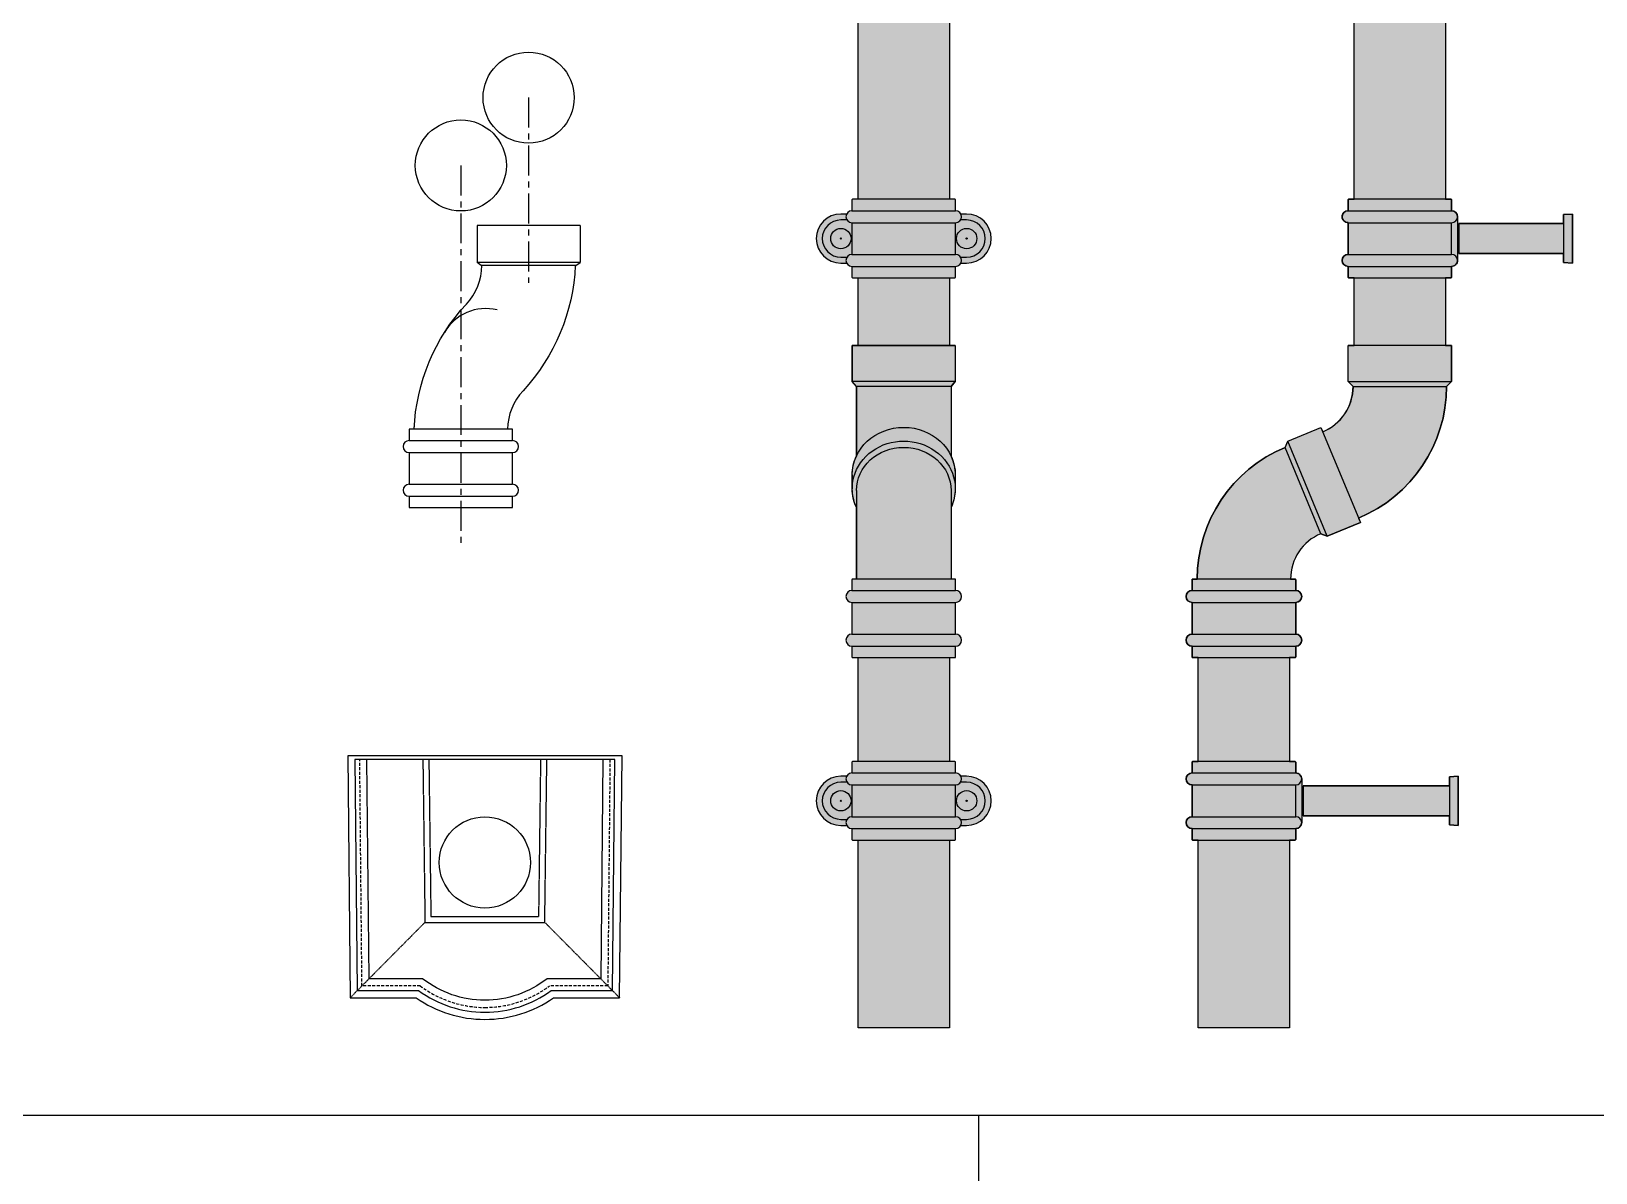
# Model space of a CAD drawing. Header units: millimetres. Extents: x 0 to 23312, y -3206 to 11448.
# Drawn here: x 17469 to 18775, y 9708 to 10661 of the extents above; entities that cross this region are included whole.
import ezdxf

# ---------------------------------------------------------------- set-up
doc = ezdxf.new("R2010")
doc.units = ezdxf.units.MM
doc.header["$LTSCALE"] = 10
for name, pattern in [('CENTER', [2, 1.25, -0.25, 0.25, -0.25]), ('HIDDEN', [0.375, 0.25, -0.125]), ('HIDDENX2', [0.75, 0.5, -0.25])]:
    doc.linetypes.add(name, pattern=pattern)
for name, color, linetype in [('18 - Ladder Beam', 6, 'Continuous'), ('40 - Detail Outline', 142, 'Continuous'), ('41 - Detail', 7, 'Continuous')]:
    doc.layers.add(name, color=color, linetype=linetype)

msp = doc.modelspace()

# ---------------------------------------------------------------- hatches: boundary and pattern name
at = {"layer": '40 - Detail Outline', "ltscale": 10}
h = msp.add_hatch(color=69, dxfattribs=at)
h.dxf.hatch_style = 1
edge = h.paths.add_edge_path()
edge.add_line((18159.14517953596, 10520.80704656276), (18235.34517953597, 10520.80704656276))
edge.add_line((18235.34517953597, 10520.80704656276), (18235.34517953596, 10698.41506429921))
edge.add_line((18235.34517953596, 10698.41506429921), (18239.99517953596, 10698.41506429921))
edge.add_arc((18239.99517953596, 10698.91506429922), 0.500000000007276, 270.0000000008338, 359.9999999991662)
edge.add_line((18240.49517953596, 10698.91506429921), (18240.49517953596, 10707.91506429921))
edge.add_arc((18240.49517953596, 10712.91506429921), 5, 270, 450)
edge.add_line((18240.49517953596, 10717.91506429921), (18240.49517953596, 10744.41506429921))
edge.add_arc((18240.49517953596, 10749.41506429921), 5, 270, 450)
edge.add_line((18240.49517953596, 10754.41506429921), (18240.49517953596, 10763.41506429921))
edge.add_arc((18239.99517953596, 10763.41506429921), 0.500000000007276, 8.337633264054393e-10, 89.99999999916623)
edge.add_line((18239.99517953596, 10763.91506429921), (18235.34517953596, 10763.91506429921))
edge.add_line((18235.34517953596, 10763.91506429921), (18235.34517953596, 10773.91506429921))
edge.add_line((18235.34517953596, 10773.91506429921), (18247.24517953596, 10773.91506429921))
edge.add_arc((18329.6748131405, 10766.15506123285), 82.79409486049953, 110.08278692802611, 174.6219717918909, ccw=False)
edge.add_arc((18300.81368180201, 10849.23230636236), 5.334721497226182, 274.6394242773443, 358.9497316409954)
edge.add_arc((18306.96715247644, 10854.36816943718), 5.297440316523687, 261.0991638178778, 355.0933338084818)
edge.add_arc((18306.96715247643, 10853.46195916123), 5.297440316531912, 4.906666191606138, 98.90083618198123)
edge.add_arc((18300.81368180211, 10858.59782223611), 5.334721497129818, 1.050268358633287, 85.36057572178672)
edge.add_line((18301.24517953595, 10863.91506429922), (18301.24517953596, 11009.11506429921))
edge.add_line((18301.24517953596, 11009.11506429921), (18304.24517953596, 11009.11506429921))
edge.add_arc((18319.71000775111, 11007.47184548911), 15.55188348021626, 118.68508345304451, 173.9347814949378, ccw=False)
edge.add_line((18312.24517953597, 11021.11506429922), (18312.24517953597, 11043.91506429921))
edge.add_line((18312.24517953597, 11043.91506429921), (18082.24517953596, 11043.91506429921))
edge.add_line((18082.24517953596, 11043.91506429921), (18082.24517953598, 11021.11506429921))
edge.add_arc((18074.78035132082, 11007.47184548912), 15.5518834801993, 6.065218505270593, 61.314916546890174, ccw=False)
edge.add_line((18090.24517953596, 11009.11506429928), (18093.24517953596, 11009.11506429928))
edge.add_line((18093.24517953596, 11009.11506429928), (18093.24517953596, 10863.91506429921))
edge.add_arc((18093.67667726984, 10858.59782223606), 5.334721497188165, 94.63942427859268, 178.9497316407727)
edge.add_arc((18087.52320659548, 10853.46195916125), 5.297440316516824, 81.09916381822461, 175.0933338085372)
edge.add_arc((18087.52320659549, 10854.36816943718), 5.297440316523729, 184.9066661914952, 278.9008361820475)
edge.add_arc((18093.67667726982, 10849.23230636232), 5.334721497133489, 181.0502683586521, 265.360575721751)
edge.add_arc((18064.8155459314, 10766.15506123284), 82.79409486051821, 5.378028208111687, 69.91721307208581, ccw=False)
edge.add_line((18147.24517953596, 10773.91506429921), (18159.14517953596, 10773.91506429921))
edge.add_line((18159.14517953596, 10773.91506429921), (18159.14517953596, 10763.91506429921))
edge.add_line((18159.14517953596, 10763.91506429921), (18154.49517953596, 10763.91506429921))
edge.add_arc((18154.49517953597, 10763.41506429921), 0.500000000003638, 90.00000000041689, 179.9999999995831)
edge.add_line((18153.99517953596, 10763.41506429921), (18153.99517953596, 10754.41506429921))
edge.add_arc((18153.99517953596, 10749.41506429921), 5, 90, 270)
edge.add_line((18153.99517953596, 10744.41506429921), (18153.99517953596, 10717.91506429921))
edge.add_arc((18153.99517953596, 10712.91506429921), 5, 90, 270)
edge.add_line((18153.99517953596, 10707.91506429921), (18153.99517953596, 10698.91506429921))
edge.add_arc((18154.49517953597, 10698.91506429922), 0.500000000007276, 180.0000000008338, 269.9999999991662)
edge.add_line((18154.49517953596, 10698.41506429921), (18159.14517953596, 10698.41506429921))
edge.add_line((18159.14517953596, 10698.41506429921), (18159.14517953596, 10520.80704656276))
h = msp.add_hatch(color=69, dxfattribs=at)
h.dxf.hatch_style = 1
edge = h.paths.add_edge_path()
edge.add_line((18649.41442534096, 10398.67741978148), (18654.31442534096, 10398.67741978148))
edge.add_line((18654.31442534096, 10398.67741978148), (18654.31442534096, 10368.67741978148))
edge.add_line((18654.31442534096, 10368.67741978148), (18650.31442534096, 10364.67741978148))
edge.add_arc((18531.31442534098, 10364.67741978148), 118.9999999999782, -67.50000000000989, 4.376943252282217e-12, ccw=False)
edge.add_line((18576.8537537924, 10254.73575541265), (18578.38448752186, 10251.0402372826))
edge.add_line((18578.38448752186, 10251.0402372826), (18550.66810154652, 10239.55973431165))
edge.add_line((18550.66810154652, 10239.55973431165), (18545.44184968702, 10241.72451871223))
edge.add_arc((18561.12084778921, 10203.85282296168), 40.98897803691656, 112.4897048387006, 180.0102951612889)
edge.add_line((18520.13187041398, 10203.84545787927), (18523.881870414, 10203.84545787927))
edge.add_arc((18523.58009371866, 10203.04368118394), 0.8566884165367981, 20.625583089050906, 69.37441691094921, ccw=False)
edge.add_line((18524.381870414, 10203.34545787927), (18524.381870414, 10194.34545787927))
edge.add_arc((18524.381870414, 10189.34545787927), 5, -90, 90, ccw=False)
edge.add_line((18524.381870414, 10184.34545787928), (18524.381870414, 10157.84545787927))
edge.add_arc((18524.381870414, 10152.84545787927), 5, -90, 90, ccw=False)
edge.add_line((18524.381870414, 10147.84545787927), (18524.381870414, 10138.84545787927))
edge.add_arc((18523.88187041399, 10138.84545787928), 0.500000000007276, 270.0000000008338, 359.9999999991662, ccw=False)
edge.add_line((18523.881870414, 10138.34545787927), (18519.23187041399, 10138.34545787927))
edge.add_line((18519.23187041399, 10138.34545787927), (18519.23187041399, 10051.5303720703))
edge.add_line((18519.23187041399, 10051.5303720703), (18523.881870414, 10051.5303720703))
edge.add_arc((18523.88187041399, 10051.03037207029), 0.500000000003638, 4.16889633925166e-10, 89.99999999958311, ccw=False)
edge.add_line((18524.381870414, 10051.0303720703), (18524.381870414, 10042.0303720703))
edge.add_arc((18524.381870414, 10037.0303720703), 4.999999999998181, -2.091837814077735e-11, 90, ccw=False)
edge.add_line((18529.381870414, 10037.0303720703), (18529.381870414, 10029.2803720703))
edge.add_line((18529.381870414, 10029.2803720703), (18530.50487103762, 10029.2803720703))
edge.add_line((18530.50487103762, 10029.2803720703), (18530.50487103762, 10031.2803720703))
edge.add_line((18530.50487103762, 10031.2803720703), (18652.63187041398, 10031.2803720703))
edge.add_line((18652.63187041398, 10031.2803720703), (18652.63187041398, 10038.78040256987))
edge.add_line((18652.63187041398, 10038.78040256987), (18660.13187041398, 10039.28040256987))
edge.add_line((18660.13187041398, 10039.28040256987), (18660.13187041398, 9998.280402569872))
edge.add_line((18660.13187041398, 9998.280402569872), (18652.63187041398, 9998.780402569872))
edge.add_line((18652.63187041398, 9998.780402569872), (18652.63187041398, 10006.2803720703))
edge.add_line((18652.63187041398, 10006.2803720703), (18530.50487103762, 10006.2803720703))
edge.add_line((18530.50487103762, 10006.2803720703), (18530.50487103762, 10008.3154636991))
edge.add_line((18530.50487103762, 10008.3154636991), (18529.381870414, 10008.2803720703))
edge.add_line((18529.381870414, 10008.2803720703), (18529.381870414, 10000.5303720703))
edge.add_arc((18524.381870414, 10000.5303720703), 5, -90, 2.091837814077735e-11, ccw=False)
edge.add_line((18524.381870414, 9995.530372070298), (18524.381870414, 9986.530372070298))
edge.add_line((18524.381870414, 9986.530372070298), (18523.881870414, 9986.030372070298))
edge.add_line((18523.881870414, 9986.030372070298), (18519.23187041399, 9986.030372070265))
edge.add_line((18519.23187041399, 9986.030372070265), (18519.23187041399, 9829.268812071616))
edge.add_line((18519.23187041399, 9829.268812071616), (18443.03187041399, 9829.268812071616))
edge.add_line((18443.03187041399, 9829.268812071616), (18443.03187041399, 9986.030372070298))
edge.add_line((18443.03187041399, 9986.030372070298), (18438.381870414, 9986.030372070298))
edge.add_arc((18438.381870414, 9986.530372070305), 0.500000000007276, 180.0000000008338, 269.9999999991662, ccw=False)
edge.add_line((18437.881870414, 9986.530372070298), (18437.88187041393, 9995.530372070298))
edge.add_arc((18437.881870414, 10000.5303720703), 5, 89.99999999924961, 269.9999999992496, ccw=False)
edge.add_line((18437.88187041406, 10005.5303720703), (18437.88187041406, 10032.0303720703))
edge.add_arc((18437.88187041406, 10037.0303720703), 5, 90, 270, ccw=False)
edge.add_line((18437.88187041406, 10042.0303720703), (18437.881870414, 10051.0303720703))
edge.add_arc((18438.381870414, 10051.03037207029), 0.500000000003638, 90.00000000041689, 179.9999999995831, ccw=False)
edge.add_line((18438.381870414, 10051.5303720703), (18443.03187041399, 10051.5303720703))
edge.add_line((18443.03187041399, 10051.5303720703), (18443.03187041399, 10138.34545787927))
edge.add_line((18443.03187041399, 10138.34545787927), (18438.381870414, 10138.34545787927))
edge.add_arc((18438.381870414, 10138.84545787928), 0.500000000007276, 180.0000000008338, 269.9999999991662, ccw=False)
edge.add_line((18437.881870414, 10138.84545787927), (18437.881870414, 10147.84545787928))
edge.add_arc((18437.881870414, 10152.84545787927), 4.999999999998181, 90, 270, ccw=False)
edge.add_line((18437.881870414, 10157.84545787927), (18437.881870414, 10184.34545787927))
edge.add_arc((18437.881870414, 10189.34545787927), 5, 90, 270, ccw=False)
edge.add_line((18437.881870414, 10194.34545787927), (18437.881870414, 10203.34545787927))
edge.add_arc((18438.381870414, 10203.34545787927), 0.500000000007276, 90.00000000083378, 179.9999999991662, ccw=False)
edge.add_line((18438.381870414, 10203.84545787927), (18442.13187041398, 10203.84545787927))
edge.add_arc((18561.13186678406, 10203.84546030471), 118.9999963700757, 112.4999988322511, 180.0000011677924, ccw=False)
edge.add_line((18515.59254196245, 10313.78712224808), (18517.75732636321, 10319.01337410766))
edge.add_line((18517.75732636321, 10319.01337410766), (18545.47371233843, 10330.49387707858))
edge.add_line((18545.47371233843, 10330.49387707858), (18547.00444606795, 10326.79835894855))
edge.add_arc((18530.80619919925, 10365.29669512701), 41.76727295537071, 292.8190151376604, 358.8074537476692)
edge.add_line((18572.56442534096, 10364.42741978148), (18568.31442534096, 10368.70085728149))
edge.add_line((18568.31442534096, 10368.70085728149), (18568.31442534096, 10398.67741978149))
edge.add_line((18568.31442534096, 10398.67741978149), (18573.21442534096, 10398.67741978149))
edge.add_line((18573.21442534096, 10398.67741978149), (18573.21442534096, 10455.30704656276))
edge.add_line((18573.21442534096, 10455.30704656276), (18568.56442534096, 10455.30704656276))
edge.add_arc((18568.56442534095, 10455.80704656275), 0.499999999992724, 179.9999999991662, 270.0000000008338, ccw=False)
edge.add_line((18568.06442534096, 10455.80704656276), (18568.06442534096, 10464.80704656276))
edge.add_arc((18568.06442534096, 10469.80704656276), 4.999999999998181, 90, 270, ccw=False)
edge.add_line((18568.06442534096, 10474.80704656276), (18568.06442534096, 10501.33186061171))
edge.add_arc((18568.05201831685, 10506.31945358724), 4.987608407220335, 89.85747260154199, 270.14252739845796, ccw=False)
edge.add_line((18568.06442534096, 10511.30704656276), (18568.06442534096, 10520.30704656276))
edge.add_arc((18568.56442534096, 10520.30704656275), 0.500000000003638, 90.00000000041689, 179.9999999995831, ccw=False)
edge.add_line((18568.56442534096, 10520.80704656276), (18573.21442534096, 10520.80704656276))
edge.add_line((18573.21442534096, 10520.80704656276), (18573.21442534096, 10698.41692666801))
edge.add_line((18573.21442534096, 10698.41692666801), (18568.56442534097, 10698.41483991743))
edge.add_arc((18568.56480859218, 10698.91522304707), 0.5003832764088926, 180.0181772308549, 269.95611628100795, ccw=False)
edge.add_line((18568.06442534096, 10698.91506429922), (18568.06442534096, 10707.91506429922))
edge.add_arc((18568.0643629837, 10712.91506429922), 5.000000000387024, 89.99928543848227, 270.0007145615176, ccw=False)
edge.add_line((18568.06442534096, 10717.91506429921), (18568.06442534096, 10744.41506429922))
edge.add_arc((18568.06442534096, 10749.41506429922), 5, 90, 270, ccw=False)
edge.add_line((18568.06442534096, 10754.41506429922), (18568.06442534096, 10763.41506429921))
edge.add_arc((18568.56442534096, 10763.41506429921), 0.500000000007276, 90.00000000083378, 179.9999999995831, ccw=False)
edge.add_line((18568.56442534096, 10763.91506429922), (18573.21442534096, 10763.91506429921))
edge.add_line((18573.21442534096, 10763.91506429921), (18573.21442534096, 10773.91506429921))
edge.add_line((18573.21442534096, 10773.91506429921), (18561.31442534096, 10773.91506429911))
edge.add_arc((18488.52896630419, 10771.50713805079), 72.82527827623014, 1.894797594877114, 83.86300961174052)
edge.add_line((18496.31442534093, 10843.91506429921), (18491.31442534098, 10843.91506429921))
edge.add_arc((18491.74592307487, 10849.23230636246), 5.334721497281807, 181.0502683602838, 265.3605757213321, ccw=False)
edge.add_arc((18485.59245240047, 10854.36816943717), 5.29744031650771, 184.9066661906003, 278.90083618127306, ccw=False)
edge.add_arc((18485.59245240048, 10853.46195916124), 5.297440316530263, 81.09916381748911, 175.0933338076815, ccw=False)
edge.add_arc((18491.74592307476, 10858.5978222362), 5.334721497044391, 94.6394242780118, 178.9497316423855, ccw=False)
edge.add_line((18491.31442534095, 10863.91506429922), (18491.31442534095, 10911.37240311077))
edge.add_line((18491.31442534095, 10911.37240311077), (18486.31442534095, 10911.37240311077))
edge.add_line((18486.31442534095, 10911.37240311077), (18486.31442534095, 10951.37240311076))
edge.add_line((18486.31442534095, 10951.37240311076), (18491.31442534095, 10951.37240311076))
edge.add_line((18491.31442534095, 10951.37240311076), (18491.31442534096, 11009.11506429921))
edge.add_line((18491.31442534096, 11009.11506429921), (18488.31442534095, 11009.11506429928))
edge.add_arc((18472.84959712582, 11007.47184548912), 15.55188348019631, 6.065218505258759, 61.31491654688374)
edge.add_line((18480.31442534097, 11021.11506429921), (18480.31442534097, 11043.91506429921))
edge.add_line((18480.31442534097, 11043.91506429921), (18755.31442534095, 11043.91506429922))
edge.add_line((18755.31442534095, 11043.91506429922), (18755.31442534095, 10773.91506429922))
edge.add_line((18755.31442534095, 10773.91506429922), (18649.41442534096, 10773.91506429921))
edge.add_line((18649.41442534096, 10773.91506429921), (18649.41442534096, 10763.91506429921))
edge.add_line((18649.41442534096, 10763.91506429921), (18654.06442534096, 10763.91506429922))
edge.add_arc((18654.06442534094, 10763.4150642992), 0.5000000000127329, 1.042224084812915e-09, 89.99999999874939, ccw=False)
edge.add_line((18654.56442534096, 10763.41506429921), (18654.56442534096, 10754.41506429921))
edge.add_arc((18654.56381681697, 10749.41506429921), 5.000000037030144, -89.99302682879153, 89.99302682879153, ccw=False)
edge.add_line((18654.56442534096, 10744.41506429921), (18654.56442534096, 10717.91506429922))
edge.add_arc((18654.57630436293, 10712.92696906112), 4.988109382867936, -90.13644818411427, 90.13644818411427, ccw=False)
edge.add_line((18654.56442534096, 10707.93887382303), (18654.56442534096, 10698.91506429922))
edge.add_arc((18654.06442534096, 10698.91506429921), 0.499999999992724, -90.00000000083378, 8.33779267850332e-10, ccw=False)
edge.add_line((18654.06442534096, 10698.41506429922), (18649.41442534096, 10698.41506429922))
edge.add_line((18649.41442534096, 10698.41506429922), (18649.41442534096, 10520.80704656276))
edge.add_line((18649.41442534096, 10520.80704656276), (18654.06442534097, 10520.80704656277))
edge.add_arc((18654.06442534093, 10520.30704656274), 0.5000000000291038, 2.084391326206969e-09, 89.99999999541433, ccw=False)
edge.add_line((18654.56442534096, 10520.30704656276), (18654.56442534096, 10511.30704656276))
edge.add_arc((18654.56442534095, 10506.30704656276), 5.000000000003638, 4.172306944383308e-11, 89.99999999995828, ccw=False)
edge.add_line((18659.56442534096, 10506.30704656276), (18659.56442534096, 10498.55704656276))
edge.add_line((18659.56442534096, 10498.55704656276), (18660.68742596458, 10498.52195493396))
edge.add_line((18660.68742596458, 10498.52195493396), (18660.68742596458, 10500.55704656276))
edge.add_line((18660.68742596458, 10500.55704656276), (18747.81442534095, 10500.55704656276))
edge.add_line((18747.81442534095, 10500.55704656276), (18747.81442534095, 10508.05707706233))
edge.add_line((18747.81442534095, 10508.05707706233), (18755.31442534095, 10508.55707706233))
edge.add_line((18755.31442534095, 10508.55707706233), (18755.31442534095, 10467.55707706233))
edge.add_line((18755.31442534095, 10467.55707706233), (18747.81442534095, 10468.05707706233))
edge.add_line((18747.81442534095, 10468.05707706233), (18747.81442534095, 10475.55704656276))
edge.add_line((18747.81442534095, 10475.55704656276), (18660.68742596458, 10475.55704656276))
edge.add_line((18660.68742596458, 10475.55704656276), (18660.68742596458, 10477.59213819156))
edge.add_line((18660.68742596458, 10477.59213819156), (18659.56442534096, 10477.55704656276))
edge.add_line((18659.56442534096, 10477.55704656276), (18659.56442534096, 10469.80704656276))
edge.add_arc((18654.56442534096, 10469.80704656276), 5, -90, 6.252776074688882e-11, ccw=False)
edge.add_line((18654.56442534096, 10464.80704656276), (18654.56442534096, 10455.80704656276))
edge.add_arc((18654.06442534094, 10455.80704656277), 0.5000000000145519, 270.00000000291817, 359.9999999991662, ccw=False)
edge.add_line((18654.06442534097, 10455.30704656275), (18649.41442534096, 10455.30704656275))
edge.add_line((18649.41442534096, 10455.30704656275), (18649.41442534096, 10398.67741978148))
h = msp.add_hatch(color=69, dxfattribs=at)
h.dxf.hatch_style = 1
edge = h.paths.add_edge_path()
edge.add_line((18159.14517953596, 10355.30704656276), (18159.14517953596, 10455.30704656276))
edge.add_line((18159.14517953596, 10455.30704656276), (18154.49517953596, 10455.30704656276))
edge.add_arc((18154.49517953597, 10455.80704656276), 0.500000000007276, 180.0000000008338, 269.9999999991662, ccw=False)
edge.add_line((18153.99517953596, 10455.80704656276), (18153.99517953596, 10464.80704656276))
edge.add_arc((18153.99517953597, 10469.80704656277), 5.000000000009095, 206.7436839504716, 269.99999999997914, ccw=False)
edge.add_line((18149.53003676109, 10467.55704656276), (18144.74517953596, 10467.55704656276))
edge.add_arc((18144.74517953596, 10488.05704656276), 20.5, 90, 270, ccw=False)
edge.add_line((18144.74517953596, 10508.55704656276), (18149.53003676109, 10508.55704656276))
edge.add_arc((18153.99517953597, 10506.30704656275), 5.000000000008325, 90.00000000002092, 153.2563160495284, ccw=False)
edge.add_line((18153.99517953596, 10511.30704656276), (18153.99517953596, 10520.30704656276))
edge.add_arc((18154.49517953597, 10520.30704656275), 0.500000000007276, 90.00000000083378, 179.9999999991662, ccw=False)
edge.add_line((18154.49517953596, 10520.80704656276), (18239.99517953596, 10520.80704656276))
edge.add_arc((18239.99517953596, 10520.30704656275), 0.500000000007276, 8.33779267850332e-10, 89.99999999916622, ccw=False)
edge.add_line((18240.49517953596, 10520.30704656276), (18240.49517953596, 10511.30704656276))
edge.add_arc((18240.49517953596, 10506.30704656276), 5.000000000003638, 26.74368395040659, 89.99999999995828, ccw=False)
edge.add_line((18244.96032231084, 10508.55704656276), (18249.74517953596, 10508.55704656276))
edge.add_arc((18249.74517953596, 10488.05704656276), 20.5, -90, 90, ccw=False)
edge.add_line((18249.74517953596, 10467.55704656276), (18244.96032231084, 10467.55704656276))
edge.add_arc((18240.49517953597, 10469.80704656275), 4.999999999996097, 269.99999999997914, 333.25631604962115, ccw=False)
edge.add_line((18240.49517953596, 10464.80704656276), (18240.49517953596, 10455.80704656276))
edge.add_arc((18239.99517953596, 10455.80704656276), 0.500000000007276, 270.0000000008338, 359.9999999991662, ccw=False)
edge.add_line((18239.99517953596, 10455.30704656276), (18235.34517953596, 10455.30704656276))
edge.add_line((18235.34517953596, 10455.30704656276), (18235.34517953596, 10355.30704656276))
edge.add_line((18235.34517953596, 10355.30704656276), (18159.14517953596, 10355.30704656276))
h = msp.add_hatch(color=69, dxfattribs=at)
h.dxf.hatch_style = 1
edge = h.paths.add_edge_path()
edge.add_line((18197.24517953596, 10398.67741978148), (18154.24517953596, 10398.67741978148))
edge.add_line((18154.24517953596, 10398.67741978148), (18154.24517953596, 10368.67741978148))
edge.add_line((18154.24517953596, 10368.67741978148), (18157.74517953596, 10364.67741978148))
edge.add_line((18157.74517953596, 10364.67741978148), (18157.7451795359, 10306.46621453153))
edge.add_arc((18210.01014498558, 10285.9207279411), 56.15820182923987, 158.5400882193364, 186.784402814057)
edge.add_arc((18191.39272912851, 10279.3285725672), 37.14757335645981, 180.0648084069408, 205.0713833488213)
edge.add_line((18157.74517953596, 10263.58739685855), (18157.74517953596, 10203.84545787927))
edge.add_line((18157.74517953597, 10203.84545787927), (18154.49517953596, 10203.84545787927))
edge.add_arc((18154.49517953596, 10203.34545787927), 0.500000000003638, 90.00000000041689, 179.9999999995831)
edge.add_line((18153.99517953596, 10203.34545787927), (18153.99517953596, 10194.34545787927))
edge.add_arc((18153.99517953596, 10189.34545787927), 5, 90, 270)
edge.add_line((18153.99517953596, 10184.34545787927), (18153.99517953596, 10157.84545787927))
edge.add_arc((18153.99517953596, 10152.84545787927), 5, 90, 270)
edge.add_line((18153.99517953596, 10147.84545787927), (18153.99517953596, 10138.84545787927))
edge.add_arc((18154.49517953596, 10138.84545787927), 0.5, 180, 270)
edge.add_line((18154.49517953596, 10138.34545787927), (18159.14517953597, 10138.34545787927))
edge.add_line((18159.14517953597, 10138.34545787927), (18159.14517953597, 10051.5303720703))
edge.add_line((18159.14517953597, 10051.5303720703), (18154.49517953596, 10051.5303720703))
edge.add_arc((18154.49517953596, 10051.0303720703), 0.5, 90, 180)
edge.add_line((18153.99517953596, 10051.0303720703), (18153.99517953596, 10042.0303720703))
edge.add_arc((18153.99517953596, 10037.0303720703), 4.999999999996362, 89.99999999997915, 153.2563160496211)
edge.add_line((18149.53003676109, 10039.2803720703), (18144.74517953596, 10039.2803720703))
edge.add_arc((18144.74517953596, 10018.7803720703), 20.5, 90, 270)
edge.add_line((18144.74517953596, 9998.280372070298), (18149.53003676109, 9998.280372070298))
edge.add_arc((18153.99517953596, 10000.53037207029), 4.999999999996097, 206.7436839503789, 270.0000000000209)
edge.add_line((18153.99517953596, 9995.530372070298), (18153.99517953596, 9986.530372070298))
edge.add_arc((18154.49517953596, 9986.530372070298), 0.5, 180, 270)
edge.add_line((18154.49517953596, 9986.030372070298), (18159.14517953596, 9986.030372070298))
edge.add_line((18159.14517953596, 9986.030372070298), (18159.14517953596, 9829.268812071616))
edge.add_line((18159.14517953596, 9829.268812071616), (18197.24517953596, 9829.268812071616))
edge.add_line((18197.24517953596, 9829.268812071616), (18235.34517953596, 9829.268812071616))
edge.add_line((18235.34517953596, 9829.268812071616), (18235.34517953596, 9986.030372070298))
edge.add_line((18235.34517953596, 9986.030372070298), (18239.99517953596, 9986.030372070298))
edge.add_arc((18239.99517953596, 9986.530372070298), 0.5, 270, 360)
edge.add_line((18240.49517953596, 9986.530372070298), (18240.49517953596, 9995.530372070298))
edge.add_arc((18240.49517953597, 10000.53037207029), 4.999999999996362, 269.9999999999791, 333.2563160496211)
edge.add_line((18244.96032231084, 9998.280372070298), (18249.74517953596, 9998.280372070298))
edge.add_arc((18249.74517953596, 10018.7803720703), 20.5, 270, 450)
edge.add_line((18249.74517953596, 10039.2803720703), (18244.96032231084, 10039.2803720703))
edge.add_arc((18240.49517953597, 10037.0303720703), 4.999999999996097, 26.74368395037886, 90.00000000002085)
edge.add_line((18240.49517953596, 10042.0303720703), (18240.49517953596, 10051.0303720703))
edge.add_arc((18239.99517953596, 10051.0303720703), 0.5, 0, 90)
edge.add_line((18239.99517953596, 10051.5303720703), (18235.34517953595, 10051.5303720703))
edge.add_line((18235.34517953595, 10051.5303720703), (18235.34517953595, 10138.34545787927))
edge.add_line((18235.34517953595, 10138.34545787927), (18239.99517953596, 10138.34545787927))
edge.add_arc((18239.99517953596, 10138.84545787927), 0.5, 270, 360)
edge.add_line((18240.49517953596, 10138.84545787927), (18240.49517953596, 10147.84545787927))
edge.add_arc((18240.49517953596, 10152.84545787927), 5, 270, 450)
edge.add_line((18240.49517953596, 10157.84545787927), (18240.49517953596, 10184.34545787927))
edge.add_arc((18240.49517953596, 10189.34545787927), 5, 270, 450)
edge.add_line((18240.49517953596, 10194.34545787927), (18240.49517953596, 10203.34545787927))
edge.add_arc((18239.99517953596, 10203.34545787927), 0.500000000003638, 4.168816632057528e-10, 89.99999999958312)
edge.add_line((18239.99517953596, 10203.84545787927), (18236.74517953596, 10203.84545787927))
edge.add_line((18236.74517953596, 10203.84545787927), (18236.74517953596, 10263.58739685855))
edge.add_arc((18203.09762994341, 10279.3285725672), 37.14757335645998, 334.9286166511786, 359.9351915930592)
edge.add_arc((18184.48021408635, 10285.9207279411), 56.1582018292397, 353.215597185943, 381.4599117806636)
edge.add_line((18236.74517953602, 10306.46621453153), (18236.74517953596, 10364.67741978148))
edge.add_line((18236.74517953596, 10364.67741978148), (18240.24517953596, 10368.67741978148))
edge.add_line((18240.24517953596, 10368.67741978148), (18240.24517953596, 10398.67741978148))
edge.add_line((18240.24517953596, 10398.67741978148), (18197.24517953596, 10398.67741978148))

# ---------------------------------------------------------------- linework, layer by layer
at = {"color": 9}
for p, q in [((17927.13280828005, 10498.97796644032), (17841.13280828005, 10498.97796644032)), ((17841.13280828005, 10498.97796644032), (17841.13280828005, 10467.97796644033)), ((17927.13280828005, 10498.97796644032), (17927.13280828004, 10467.97796644032)), ((18153.99517953596, 10511.30704656276), (18240.49517953596, 10511.30704656276)), ((18153.99517953596, 10501.30704656276), (18240.49517953596, 10501.30704656276)), ((18568.06442534096, 10511.30704656276), (18654.56442534096, 10511.30704656276)), ((18568.06442534096, 10501.30704656276), (18654.56442534096, 10501.30704656276)), ((18659.56442534096, 10506.30704656276), (18659.56442534096, 10469.80704656276)), ((18153.99517953596, 10474.80704656276), (18240.49517953596, 10474.80704656276)), ((18568.06442534096, 10474.80704656276), (18654.56442534096, 10474.80704656276)), ((17927.13280828004, 10467.97796644032), (17841.13280828005, 10467.97796644033)), ((17844.63280828004, 10465.47796644033), (17841.13280828005, 10467.97796644033)), ((17923.63280828004, 10465.47796644032), (17844.63280828004, 10465.47796644033)), ((17923.63280828004, 10465.47796644032), (17927.13280828005, 10467.97796644033)), ((18153.99517953596, 10464.80704656276), (18240.49517953596, 10464.80704656276)), ((18568.06442534096, 10464.80704656276), (18654.56442534096, 10464.80704656276)), ((18240.24517953596, 10398.67741978148), (18154.24517953596, 10398.67741978148)), ((18154.24517953596, 10398.67741978148), (18154.24517953596, 10368.67741978149)), ((18240.24517953596, 10398.67741978148), (18240.24517953596, 10368.67741978148)), ((18654.31442534096, 10398.67741978148), (18568.31442534096, 10398.67741978148)), ((18568.31442534096, 10368.67741978149), (18568.31442534096, 10398.67741978148)), ((18654.31442534096, 10368.67741978148), (18654.31442534096, 10398.67741978148)), ((18157.74517953596, 10364.67741978149), (18154.24517953596, 10368.67741978149)), ((18240.24517953596, 10368.67741978148), (18154.24517953596, 10368.67741978149)), ((18236.74517953596, 10364.67741978148), (18240.24517953596, 10368.67741978149)), ((18568.31442534096, 10368.67741978148), (18654.31442534096, 10368.67741978148)), ((18572.31442534096, 10364.67741978149), (18568.31442534096, 10368.67741978148)), ((18650.31442534096, 10364.67741978148), (18654.31442534096, 10368.67741978148)), ((18157.74517953596, 10364.67741978149), (18157.74517953596, 10306.46621453166)), ((18236.74517953596, 10364.67741978148), (18157.74517953596, 10364.67741978149)), ((18236.74517953596, 10364.67741978148), (18236.74517953596, 10306.46621453167)), ((18572.31442534096, 10364.67741978149), (18650.31442534096, 10364.67741978148)), ((17788.06868621931, 10330.97796644032), (17788.05062789154, 10330.97796644032)), ((17867.05062789155, 10328.97796644032), (17788.05062789154, 10328.97796644032)), ((18517.75732636312, 10319.01337410762), (18545.47371233847, 10330.49387707857)), ((18545.47371233847, 10330.49387707857), (18578.38448752186, 10251.0402372826)), ((17784.30062789155, 10319.47796644032), (17870.80062789155, 10319.47796644032)), ((18515.59254196254, 10313.78712224812), (18517.75732636313, 10319.01337410762)), ((18550.66810154652, 10239.55973431165), (18517.75732636313, 10319.01337410762)), ((17784.30062789155, 10309.47796644032), (17870.80062789155, 10309.47796644032)), ((18545.44184968702, 10241.72451871224), (18515.59254196254, 10313.78712224812)), ((18154.24517953596, 10290.76705718058), (18154.24517953596, 10279.28655420963)), ((18240.24517953596, 10290.76705718058), (18240.24517953596, 10279.28655420963)), ((17784.30062789155, 10282.97796644032), (17870.80062789155, 10282.97796644032)), ((18157.74517953596, 10277.75582048018), (18157.74517953596, 10203.84545787927)), ((18236.74517953596, 10277.75582048018), (18236.74517953596, 10203.84545787927)), ((17784.30062789155, 10272.97796644032), (17870.80062789155, 10272.97796644032)), ((18550.66810154653, 10239.55973431165), (18578.38448752186, 10251.0402372826)), ((18545.44184968702, 10241.72451871224), (18550.66810154652, 10239.55973431165)), ((18236.74517953596, 10203.84545787927), (18157.74517953595, 10203.84545787927)), ((18445.63187041398, 10203.84545787928), (18442.13187041398, 10203.84545787928)), ((18520.13187041398, 10203.84545787927), (18516.63187041398, 10203.84545787927)), ((18153.99517953596, 10194.34545787927), (18240.49517953596, 10194.34545787927)), ((18437.88187041398, 10194.34545787927), (18524.38187041398, 10194.34545787927)), ((18153.99517953596, 10184.34545787927), (18240.49517953596, 10184.34545787927)), ((18437.88187041398, 10184.34545787927), (18524.38187041398, 10184.34545787927)), ((18153.99517953596, 10157.84545787927), (18240.49517953596, 10157.84545787927)), ((18153.99517953596, 10147.84545787927), (18240.49517953596, 10147.84545787927)), ((18437.88187041398, 10157.84545787927), (18524.38187041398, 10157.84545787927)), ((18437.88187041398, 10147.84545787927), (18524.38187041398, 10147.84545787927)), ((18153.99517953596, 10042.0303720703), (18240.49517953596, 10042.0303720703)), ((18437.88187041399, 10042.0303720703), (18524.38187041399, 10042.0303720703)), ((18153.99517953596, 10032.0303720703), (18240.49517953596, 10032.0303720703)), ((18437.88187041399, 10032.0303720703), (18524.38187041399, 10032.0303720703)), ((18529.38187041399, 10037.0303720703), (18529.38187041399, 10000.5303720703)), ((18153.99517953596, 10005.5303720703), (18240.49517953596, 10005.5303720703)), ((18437.88187041399, 10005.5303720703), (18524.38187041399, 10005.5303720703)), ((18153.99517953596, 9995.530372070298), (18240.49517953596, 9995.530372070298)), ((18437.88187041399, 9995.530372070298), (18524.38187041399, 9995.530372070298))]:
    msp.add_line(p, q, dxfattribs=at)
for points in [[(18159.14517953596, 10520.80704656276), (18159.14517953596, 10698.41506429921), (18235.34517953596, 10698.41506429921), (18235.34517953596, 10520.80704656276)], [(18573.21442534096, 10520.80704656276), (18573.21442534096, 10698.41506429921), (18649.41442534096, 10698.41506429921), (18649.41442534096, 10520.80704656276)], [(18159.14517953596, 10398.67741978148), (18159.14517953596, 10455.30704656276), (18235.34517953596, 10455.30704656276), (18235.34517953596, 10398.67741978148)], [(18573.21442534096, 10398.67741978148), (18573.21442534096, 10455.30704656276), (18649.41442534096, 10455.30704656276), (18649.41442534096, 10398.67741978148)], [(18159.14517953595, 10051.5303720703), (18159.14517953595, 10138.34545787927), (18235.34517953595, 10138.34545787927), (18235.34517953595, 10051.5303720703)], [(18443.03187041399, 10051.5303720703), (18443.03187041399, 10138.34545787927), (18519.23187041399, 10138.34545787927), (18519.23187041399, 10051.5303720703)], [(18159.14517953596, 9829.268812071616), (18159.14517953596, 9986.030372070298), (18235.34517953596, 9986.030372070298), (18235.34517953596, 9829.268812071616)], [(18443.03187041399, 9829.268812071616), (18443.03187041399, 9986.030372070298), (18519.23187041399, 9986.030372070298), (18519.23187041399, 9829.268812071616)]]:
    msp.add_lwpolyline(points, close=True, dxfattribs=at)
for points in [[(18649.41442534096, 10698.41506429922), (18649.41442534096, 10520.80704656276), (18654.06442534097, 10520.80704656277, -0.4142135623389978), (18654.56442534096, 10520.30704656276), (18654.56442534096, 10511.30704656276, -0.4142135623726688), (18659.56442534096, 10506.30704656276), (18659.56442534096, 10498.55704656276), (18660.68742596458, 10498.52195493396), (18660.68742596458, 10500.55704656276), (18747.81442534095, 10500.55704656276), (18747.81442534095, 10508.05707706233), (18755.31442534095, 10508.55707706233), (18755.31442534095, 10467.55707706233), (18747.81442534095, 10468.05707706233), (18747.81442534095, 10475.55704656276), (18660.68742596458, 10475.55704656276), (18660.68742596458, 10477.59213819156), (18659.56442534096, 10477.55704656276), (18659.56442534096, 10469.80704656276, -0.4142135623735212), (18654.56442534096, 10464.80704656276), (18654.56442534096, 10455.80704656276, -0.4142135623528498), (18654.06442534097, 10455.30704656275), (18649.41442534096, 10455.30704656275), (18649.41442534096, 10398.67741978148), (18654.31442534096, 10398.67741978148), (18654.31442534096, 10368.67741978148), (18650.31442534096, 10364.67741978148, -0.3033466836074162), (18576.8537537924, 10254.73575541265), (18578.38448752186, 10251.0402372826), (18550.66810154652, 10239.55973431165), (18545.44184968702, 10241.72451871223, 0.3034447957234472), (18520.13187041398, 10203.84545787927), (18523.881870414, 10203.84545787927, -0.2159739734508989), (18524.381870414, 10203.34545787927), (18524.381870414, 10194.34545787927, -0.9999999999999999), (18524.381870414, 10184.34545787928), (18524.381870414, 10157.84545787927, -0.9999999999999999), (18524.381870414, 10147.84545787927), (18524.381870414, 10138.84545787927, -0.4142135623656362), (18523.881870414, 10138.34545787927), (18519.23187041399, 10138.34545787927), (18519.23187041399, 10051.5303720703), (18523.881870414, 10051.5303720703, -0.4142135623688329), (18524.381870414, 10051.0303720703), (18524.381870414, 10042.0303720703, -0.4142135623733081), (18529.381870414, 10037.0303720703), (18529.381870414, 10029.2803720703), (18530.50487103762, 10029.2803720703), (18530.50487103762, 10031.2803720703), (18652.63187041398, 10031.2803720703), (18652.63187041398, 10038.78040256987), (18660.13187041398, 10039.28040256987), (18660.13187041398, 9998.280402569872), (18652.63187041398, 9998.780402569872), (18652.63187041398, 10006.2803720703), (18530.50487103762, 10006.2803720703), (18530.50487103762, 10008.3154636991), (18529.381870414, 10008.2803720703), (18529.381870414, 10000.5303720703, -0.4142135623733081), (18524.381870414, 9995.530372070298), (18524.381870414, 9986.530372070298), (18523.881870414, 9986.030372070298), (18519.23187041399, 9986.030372070265), (18519.23187041399, 9829.268812071616), (18443.03187041399, 9829.268812071616), (18443.03187041399, 9986.030372070298), (18438.381870414, 9986.030372070298, -0.4142135623656362), (18437.881870414, 9986.530372070298), (18437.88187041393, 9995.530372070298, -0.9999999999999999), (18437.88187041406, 10005.5303720703), (18437.88187041406, 10032.0303720703, -0.9999999999999999), (18437.88187041406, 10042.0303720703), (18437.881870414, 10051.0303720703, -0.4142135623688329), (18438.381870414, 10051.5303720703), (18443.03187041399, 10051.5303720703), (18443.03187041399, 10138.34545787927), (18438.381870414, 10138.34545787927, -0.4142135623656362), (18437.881870414, 10138.84545787927), (18437.881870414, 10147.84545787928, -0.9999999999999999), (18437.881870414, 10157.84545787927), (18437.881870414, 10184.34545787927, -0.9999999999999999), (18437.881870414, 10194.34545787927), (18437.881870414, 10203.34545787927, -0.4142135623656362), (18438.381870414, 10203.84545787927), (18442.13187041398, 10203.84545787927, -0.3033466947358036), (18515.59254196245, 10313.78712224808), (18517.75732636321, 10319.01337410766), (18545.47371233843, 10330.49387707858), (18547.00444606795, 10326.79835894855, 0.296158623439709), (18572.56442534096, 10364.42741978148), (18568.31442534096, 10368.70085728149), (18568.31442534096, 10398.67741978149), (18573.21442534096, 10398.67741978149), (18573.21442534096, 10455.30704656276), (18568.56442534096, 10455.30704656276, -0.4142135623816194), (18568.06442534096, 10455.80704656276), (18568.06442534096, 10464.80704656276, -1), (18568.06442534096, 10474.80704656276), (18568.06442534096, 10501.33186061171, -1.002490671524628), (18568.06442534096, 10511.30704656276), (18568.06442534096, 10520.30704656276, -0.4142135623688329), (18568.56442534096, 10520.80704656276), (18573.21442534096, 10520.80704656276), (18573.21442534096, 10698.41692666801)], [(18240.49517953596, 10511.30704656276), (18240.49517953596, 10520.30704656276, 0.414213562373095), (18239.99517953596, 10520.80704656276), (18154.49517953596, 10520.80704656276, 0.414213562373095), (18153.99517953596, 10520.30704656276), (18153.99517953596, 10511.30704656276)], [(18654.56442534096, 10511.30704656276), (18654.56442534096, 10520.30704656276, 0.414213562373095), (18654.06442534096, 10520.80704656276), (18568.56442534096, 10520.80704656276, 0.414213562373095), (18568.06442534096, 10520.30704656276), (18568.06442534096, 10511.30704656276)], [(17788.55062789155, 10328.97796644032, -0.1769536599804445), (17832.18701842783, 10433.3799707767, 0.1874506124282935), (17845.11917038647, 10465.47796644032)], [(17923.11917038647, 10465.47796644032, -0.1769536599804445), (17879.48277985019, 10361.07596210394, 0.1874506124282935), (17866.55062789155, 10328.97796644032)], [(18153.99517953596, 10464.80704656276), (18153.99517953596, 10455.80704656276, 0.414213562373095), (18154.49517953596, 10455.30704656276), (18239.99517953596, 10455.30704656276, 0.414213562373095), (18240.49517953596, 10455.80704656276), (18240.49517953596, 10464.80704656276)], [(18568.06442534096, 10464.80704656276), (18568.06442534096, 10455.80704656276, 0.414213562373095), (18568.56442534096, 10455.30704656276), (18654.06442534096, 10455.30704656276, 0.414213562373095), (18654.56442534096, 10455.80704656276), (18654.56442534096, 10464.80704656276)], [(17870.80062789155, 10319.47796644032), (17870.80062789155, 10328.47796644032, 0.414213562373095), (17870.30062789155, 10328.97796644032), (17784.80062789155, 10328.97796644032, 0.414213562373095), (17784.30062789155, 10328.47796644032), (17784.30062789155, 10319.47796644032)], [(17784.30062789155, 10272.97796644032), (17784.30062789155, 10263.97796644032, 0.414213562373095), (17784.80062789155, 10263.47796644032), (17870.30062789155, 10263.47796644032, 0.414213562373095), (17870.80062789155, 10263.97796644032), (17870.80062789155, 10272.97796644032)], [(18240.49517953596, 10194.34545787927), (18240.49517953596, 10203.34545787927, 0.414213562373095), (18239.99517953596, 10203.84545787927), (18154.49517953596, 10203.84545787927, 0.414213562373095), (18153.99517953596, 10203.34545787927), (18153.99517953596, 10194.34545787927)], [(18524.38187041398, 10194.34545787927), (18524.38187041398, 10203.34545787927, 0.414213562373095), (18523.88187041398, 10203.84545787927), (18438.38187041398, 10203.84545787927, 0.414213562373095), (18437.88187041398, 10203.34545787927), (18437.88187041398, 10194.34545787927)], [(18153.99517953596, 10147.84545787927), (18153.99517953596, 10138.84545787927, 0.414213562373095), (18154.49517953596, 10138.34545787927), (18239.99517953596, 10138.34545787927, 0.414213562373095), (18240.49517953596, 10138.84545787927), (18240.49517953596, 10147.84545787927)], [(18437.88187041398, 10147.84545787927), (18437.88187041398, 10138.84545787927, 0.414213562373095), (18438.38187041398, 10138.34545787927), (18523.88187041398, 10138.34545787927, 0.414213562373095), (18524.38187041398, 10138.84545787927), (18524.38187041398, 10147.84545787927)], [(18240.49517953596, 10042.0303720703), (18240.49517953596, 10051.0303720703, 0.414213562373095), (18239.99517953596, 10051.5303720703), (18154.49517953596, 10051.5303720703, 0.414213562373095), (18153.99517953596, 10051.0303720703), (18153.99517953596, 10042.0303720703)], [(18524.38187041399, 10042.0303720703), (18524.38187041399, 10051.0303720703, 0.414213562373095), (18523.88187041399, 10051.5303720703), (18438.38187041399, 10051.5303720703, 0.414213562373095), (18437.88187041399, 10051.0303720703), (18437.88187041399, 10042.0303720703)], [(18153.99517953596, 9995.530372070298), (18153.99517953596, 9986.530372070298, 0.414213562373095), (18154.49517953596, 9986.030372070298), (18239.99517953596, 9986.030372070298, 0.414213562373095), (18240.49517953596, 9986.530372070298), (18240.49517953596, 9995.530372070298)], [(18437.88187041399, 9995.530372070298), (18437.88187041399, 9986.530372070298, 0.414213562373095), (18438.38187041399, 9986.030372070298), (18523.88187041399, 9986.030372070298, 0.414213562373095), (18524.38187041399, 9986.530372070298), (18524.38187041399, 9995.530372070298)]]:
    msp.add_lwpolyline(points, format="xyb", dxfattribs=at)
for points in [[(18149.53003676109, 10508.55704656276), (18144.74517953596, 10508.55704656276)], [(18153.99517953596, 10501.30704656276), (18153.99517953596, 10474.80704656276)], [(18240.49517953596, 10474.80704656276), (18240.49517953596, 10501.30704656276)], [(18249.74517953596, 10508.55704656276), (18244.96032231084, 10508.55704656276)], [(18568.06442534096, 10501.30704656276), (18568.06442534096, 10474.80704656276)], [(18654.56442534096, 10474.80704656276), (18654.56442534096, 10501.30704656276)], [(18144.74517953596, 10467.55704656276), (18149.53003676109, 10467.55704656276)], [(18244.96032231084, 10467.55704656276), (18249.74517953596, 10467.55704656276)], [(17784.30062789155, 10309.47796644032), (17784.30062789155, 10282.97796644032)], [(17870.80062789155, 10282.97796644032), (17870.80062789155, 10309.47796644032)], [(18153.99517953596, 10184.34545787927), (18153.99517953596, 10157.84545787927)], [(18240.49517953596, 10157.84545787927), (18240.49517953596, 10184.34545787927)], [(18437.88187041398, 10184.34545787927), (18437.88187041398, 10157.84545787927)], [(18524.38187041398, 10157.84545787927), (18524.38187041398, 10184.34545787927)], [(18149.53003676109, 10039.2803720703), (18144.74517953596, 10039.2803720703)], [(18153.99517953596, 10032.0303720703), (18153.99517953596, 10005.5303720703)], [(18240.49517953596, 10005.5303720703), (18240.49517953596, 10032.0303720703)], [(18249.74517953596, 10039.2803720703), (18244.96032231084, 10039.2803720703)], [(18437.88187041399, 10032.0303720703), (18437.88187041399, 10005.5303720703)], [(18524.38187041399, 10005.5303720703), (18524.38187041399, 10032.0303720703)], [(18144.74517953596, 9998.280372070298), (18149.53003676109, 9998.280372070298)], [(18244.96032231084, 9998.280372070298), (18249.74517953596, 9998.280372070298)]]:
    msp.add_lwpolyline(points, dxfattribs=at)
at = {"color": 251}
for points in [[(18149.81935626384, 10503.55704656276), (18144.74517953596, 10503.55704656276)], [(18249.74517953596, 10503.55704656276), (18244.67100280809, 10503.55704656276)], [(18660.68742596458, 10498.52195493396), (18659.56442534096, 10498.55704656276)], [(18144.74517953596, 10472.55704656276), (18149.81935626384, 10472.55704656276)], [(18244.67100280809, 10472.55704656276), (18249.74517953596, 10472.55704656276)], [(18659.56442534096, 10477.55704656276), (18660.68742596458, 10477.59213819156)], [(18149.81935626384, 10034.2803720703), (18144.74517953596, 10034.2803720703)], [(18249.74517953596, 10034.2803720703), (18244.67100280809, 10034.2803720703)], [(18530.50487103762, 10029.2452804415), (18529.38187041399, 10029.2803720703)], [(18144.74517953596, 10003.2803720703), (18149.81935626384, 10003.2803720703)], [(18244.67100280809, 10003.2803720703), (18249.74517953596, 10003.2803720703)], [(18529.38187041399, 10008.2803720703), (18530.50487103762, 10008.3154636991)]]:
    msp.add_lwpolyline(points, dxfattribs=at)
for centre, radius in [((18144.74517953596, 10488.05704656276), 8.5), ((18144.74517953596, 10488.05704656276), 0.5), ((18249.74517953596, 10488.05704656276), 8.5), ((18249.74517953596, 10488.05704656276), 0.5), ((18144.74517953596, 10018.7803720703), 8.5), ((18144.74517953596, 10018.7803720703), 0.5), ((18249.74517953596, 10018.7803720703), 8.5), ((18249.74517953596, 10018.7803720703), 0.5)]:
    msp.add_circle(centre, radius, dxfattribs=at)
at = {"color": 9}
for centre, radius, start, end in [((18144.74517953596, 10488.05704656276), 20.5, 90, 270), ((18153.99517953596, 10506.30704656276), 5, 90, 270), ((18240.49517953596, 10506.30704656276), 5, 270, 90), ((18249.74517953596, 10488.05704656276), 20.5, 270, 90), ((18568.06442534096, 10506.30704656276), 5, 90, 270), ((18654.56442534096, 10506.30704656276), 5, 270, 90), ((18153.99517953596, 10469.80704656276), 5, 90, 270), ((18240.49517953596, 10469.80704656276), 5, 270, 90), ((18568.06442534096, 10469.80704656276), 5, 90, 270), ((18654.56442534096, 10469.80704656276), 5, 270, 90), ((18531.31442534096, 10364.67741978149), 41, 292.5000000000889, 7.016709298534877e-15), ((18531.31442534096, 10364.67741978148), 119, 292.5000000000887, 7.016709298547883e-15), ((17784.30062789155, 10314.47796644032), 5, 90, 270), ((17870.80062789155, 10314.47796644032), 5, 270, 90), ((18561.13187041398, 10203.84545787927), 119, 112.5000000000889, 180), ((17784.30062789155, 10277.97796644032), 5, 90, 270), ((17870.80062789155, 10277.97796644032), 5, 270, 90), ((18561.13187041398, 10203.84545787927), 41, 112.5000000000889, 180), ((18153.99517953596, 10189.34545787927), 5, 90, 270), ((18240.49517953596, 10189.34545787927), 5, 270, 90), ((18437.88187041398, 10189.34545787927), 5, 90, 270), ((18524.38187041398, 10189.34545787927), 5, 270, 90), ((18153.99517953596, 10152.84545787927), 5, 90, 270), ((18240.49517953596, 10152.84545787927), 5, 270, 90), ((18437.88187041398, 10152.84545787927), 5, 90, 270), ((18524.38187041398, 10152.84545787927), 5, 270, 90), ((18153.99517953596, 10037.0303720703), 5, 90, 270), ((18240.49517953596, 10037.0303720703), 5, 270, 90), ((18437.88187041399, 10037.0303720703), 5, 90, 270), ((18524.38187041399, 10037.0303720703), 5, 270, 90), ((18144.74517953596, 10018.7803720703), 20.5, 90, 270), ((18249.74517953596, 10018.7803720703), 20.5, 270, 90), ((18153.99517953596, 10000.5303720703), 5, 90, 270), ((18240.49517953596, 10000.5303720703), 5, 270, 90), ((18437.88187041399, 10000.5303720703), 5, 90, 270), ((18524.38187041399, 10000.5303720703), 5, 270, 90)]:
    msp.add_arc(centre, radius, start, end, dxfattribs=at)
at = {"color": 251}
for centre, start, end in [((18144.74517953596, 10488.05704656276), 90, 270), ((18249.74517953596, 10488.05704656276), 270, 90), ((18144.74517953596, 10018.7803720703), 90, 270), ((18249.74517953596, 10018.7803720703), 270, 90)]:
    msp.add_arc(centre, 15.5, start, end, dxfattribs=at)
at = {"color": 9, "extrusion": (0, 0, -1)}
for centre, major_axis, ratio, start_param, end_param in [((18197.24517953596, 10290.76705718058), (43.00000000000182, 0), 0.9238795325112933, 3.141592653589793, 6.283185307179586), ((18197.24517953596, 10279.28655420963), (43.00000000000242, 3.984114801529127e-12), 0.9238795325112803, 2.735331254438005, 6.689446706331973), ((18197.24517953596, 10277.75582048018), (39.49999999999636, 0), 0.9121848548846415, 3.141592653589793, 6.283185307179586)]:
    msp.add_ellipse(centre, major_axis=major_axis, ratio=ratio, start_param=start_param, end_param=end_param, dxfattribs=at)
at = {"layer": '18 - Ladder Beam', "color": 251, "linetype": 'CENTER', "ltscale": 2}
for p, q in [((17884.13280828005, 10605.66692415224), (17884.13280828005, 10451.10660642492)), ((17827.56426578512, 10549.09838165732), (17827.56426578512, 10231.39316397681))]:
    msp.add_line(p, q, dxfattribs=at)
at = {"layer": '18 - Ladder Beam', "color": 251, "ltscale": 10}
for centre in [(17884.13280828005, 10605.66692415224), (17827.56426578512, 10549.09838165732)]:
    msp.add_circle(centre, 38, dxfattribs=at)
msp.add_arc((17848.19185433656, 10390.30129634888), 39.33952635259332, 75.75277400863659, 150.7564689330476, dxfattribs=at)
at = {"layer": '40 - Detail Outline', "color": 251, "linetype": 'HIDDENX2', "ltscale": 0.1}
for p, q in [((17797.62524983974, 9917.312019103294), (17735.12524983974, 9854.312019103294)), ((17897.62524983974, 9917.312019103294), (17960.12524983974, 9854.312019103294))]:
    msp.add_line(p, q, dxfattribs=at)
at = {"layer": '40 - Detail Outline', "color": 251, "ltscale": 10}
msp.add_lwpolyline([(18154.24517953596, 10398.67741978148), (18240.24517953596, 10398.67741978147), (18240.24517953596, 10368.67741978148), (18236.74517953596, 10364.67741978148), (18236.74517953596, 10306.46621453167, -0.1095468444640645), (18240.24517953597, 10290.76705718058), (18240.24517953597, 10279.28655420964, -0.1095468444642313), (18236.74517953596, 10263.58739685855), (18236.74517953596, 10203.84545787927), (18157.74517953595, 10203.84545787927), (18157.74517953596, 10263.58739685856, -0.109546844464089), (18154.24517953596, 10279.28655420963), (18154.24517953596, 10290.76705718058, -0.1095468444639219), (18157.74517953596, 10306.46621453166), (18157.74517953597, 10364.67741978149), (18154.24517953596, 10368.67741978149), (18154.24517953597, 10398.67741978148)], format="xyb", close=True, dxfattribs=at)
at = {"layer": '40 - Detail Outline'}
for points in [[(17733.16026929499, 10056.31201910329), (17735.12524983974, 9854.312019103294), (17790.38889775472, 9854.312019103294, 0.1535359952768479), (17847.62524983974, 9836.312019103294, 0.1535359952768479), (17904.86160192475, 9854.312019103294), (17960.12524983974, 9854.312019103294), (17962.09023038449, 10056.31201910329)], [(17739.17741402294, 10053.31201910329), (17741.06716795442, 9860.312019103294), (17792.30798309598, 9860.312019103294, 0.1586050858465934), (17847.62524983974, 9842.312019103294, 0.1586050858465934), (17902.94251658349, 9860.312019103294), (17954.18333172506, 9860.312019103294), (17956.06076363167, 10053.31201910329)]]:
    msp.add_lwpolyline(points, format="xyb", close=True, dxfattribs=at)
at = {"layer": '40 - Detail Outline', "color": 251, "linetype": 'HIDDENX2', "ltscale": 0.1}
for points in [[(17795.87267252015, 10053.31201910329), (17797.62524983974, 9917.312019103294), (17847.62524983974, 9917.312019103294), (17897.62524983974, 9917.312019103294), (17899.37782715932, 10053.31201910329)], [(17800.87308766393, 10053.31201910329), (17802.56123199383, 9922.312019103294), (17847.62524983974, 9922.312019103294), (17892.68926768564, 9922.312019103294), (17894.37741201554, 10053.31201910329)]]:
    msp.add_lwpolyline(points, dxfattribs=at)
at = {"layer": '40 - Detail Outline'}
msp.add_circle((17847.62524983974, 9967.312019103296), 38.10000000000036, dxfattribs=at)
at = {"layer": '41 - Detail', "color": 3}
for points in [[(13142.57990176103, 11147.77581144133), (21375.91539241955, 11147.77581144133), (21375.91539241955, 9756.068511186542), (13142.57990176102, 9756.068511186542)], [(15701.30596771137, 9456.068511186542), (18260.03203366172, 9456.068511186546), (18260.03203366172, 9756.068511186546), (15701.30596771137, 9756.068511186542)]]:
    msp.add_lwpolyline(points, close=True, dxfattribs=at)
at = {"layer": '41 - Detail', "color": 9}
for points in [[(18747.81442534095, 10500.55704656276), (18660.68742596458, 10500.55704656276), (18660.68742596458, 10475.55704656276), (18747.81442534095, 10475.55704656276)], [(18652.63187041398, 10031.2803720703), (18530.50487103762, 10031.2803720703), (18530.50487103762, 10006.2803720703), (18652.63187041398, 10006.2803720703)]]:
    msp.add_lwpolyline(points, dxfattribs=at)
for points in [[(18755.31442534095, 10508.55707706233), (18747.81442534095, 10508.05707706233), (18747.81442534095, 10468.05707706233), (18755.31442534095, 10467.55707706233)], [(18660.13187041398, 10039.28040256987), (18652.63187041398, 10038.78040256987), (18652.63187041398, 9998.780402569872), (18660.13187041398, 9998.280402569872)]]:
    msp.add_lwpolyline(points, close=True, dxfattribs=at)
at = {"layer": '41 - Detail', "color": 9, "linetype": 'HIDDEN'}
msp.add_lwpolyline([(17952.06057438272, 10053.31201910329), (17950.22205298194, 9864.312019103294), (17901.62524983973, 9864.312019103294, -0.1622776601683753), (17847.62524983974, 9846.312019103294, -0.1622776601683753), (17793.62524983974, 9864.312019103294), (17745.02844669754, 9864.312019103294), (17743.18992529676, 10053.31201910329)], format="xyb", dxfattribs=at)
at = {"layer": '41 - Detail', "color": 9}
msp.add_lwpolyline([(17946.06029050929, 10053.31201910329), (17944.28013486726, 9870.312019103294), (17899.5867740668, 9870.312019103294, -0.1682991173557612), (17847.62524983974, 9852.312019103294, -0.1682991173557612), (17795.66372561267, 9870.312019103294), (17750.97036481222, 9870.312019103294), (17749.19020917019, 10053.31201910329)], format="xyb", dxfattribs=at)

doc.saveas('drawing.dxf')
